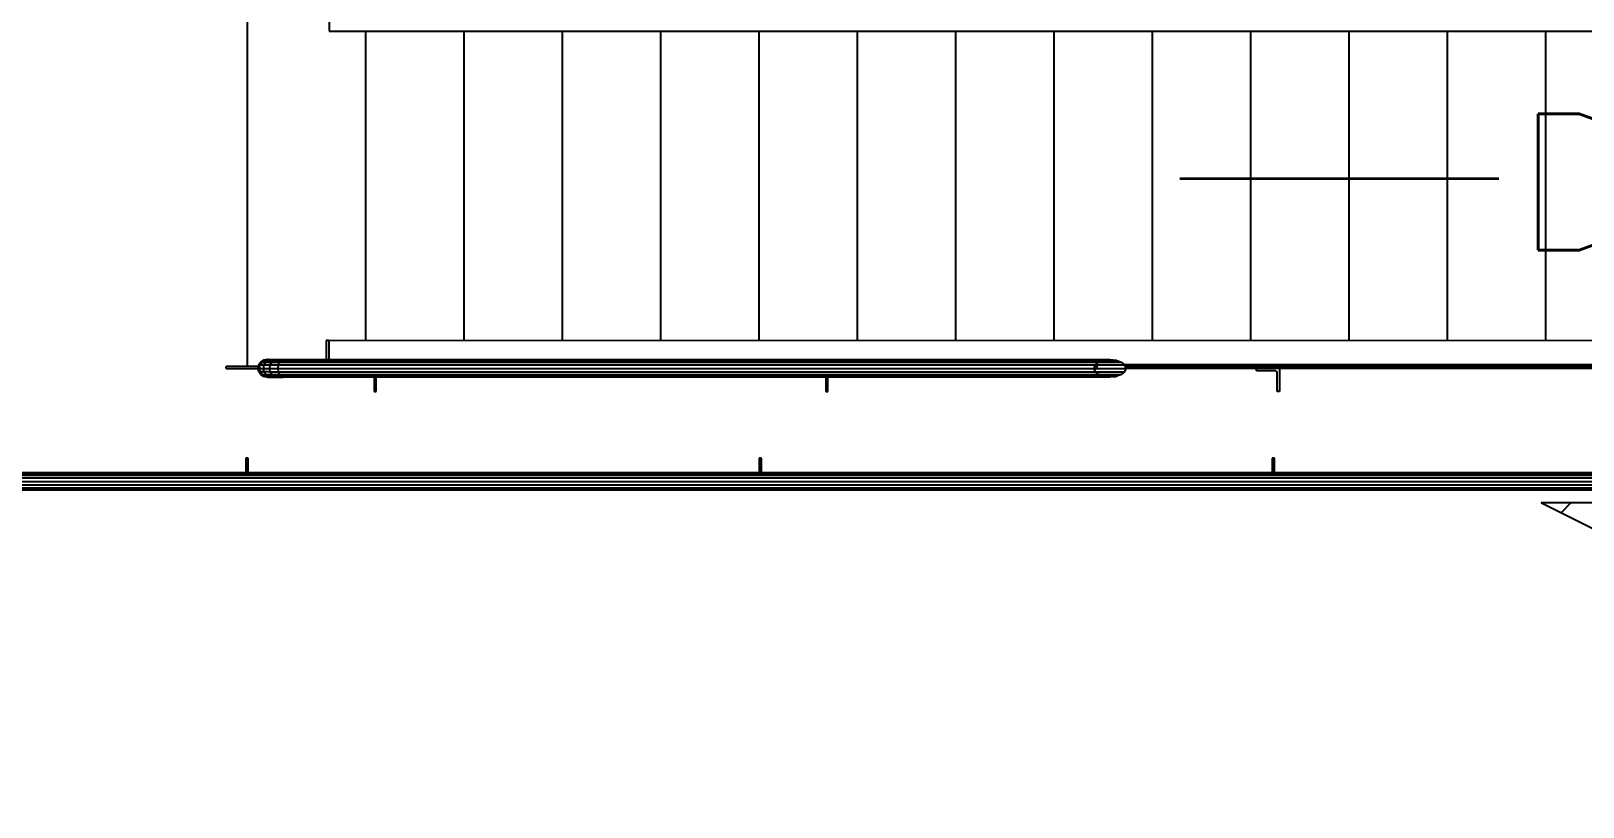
# Model space of a CAD drawing. Header units: metres. Extents: x 0 to 63075, y 0 to 44550.
# Drawn here: x 53841 to 54481, y 40929 to 41249 of the extents above; entities that cross this region are included whole.
import ezdxf
from ezdxf.enums import TextEntityAlignment as Align

# ---------------------------------------------------------------- set-up
doc = ezdxf.new("R2010")
doc.units = ezdxf.units.M
doc.header["$LTSCALE"] = 75
for name, color, linetype in [('GSB', 7, 'Continuous'), ('ML6', 1, 'Continuous'), ('SDM', 7, 'Continuous'), ('SL1', 8, 'Continuous')]:
    doc.layers.add(name, color=color, linetype=linetype)
doc.styles.add('Arial', font='arial.ttf')
doc.styles.add('ROMANS', font='ROMANS.SHX')
doc.styles.add('txt.shx-b', font='txt.shx')
doc.dimstyles.new('75___1-75', dxfattribs={"dimscale": 75, "dimtxt": 2.5, "dimasz": 2, "dimexe": 1.5, "dimexo": 1, "dimgap": 0.5, "dimtad": 1, "dimdec": 0, "dimzin": 12, "dimtxsty": 'ROMANS', "dimcen": 0, "dimclrd": 256, "dimclre": 256, "dimclrt": 3, "dimazin": 3, "dimtfac": 1, "dimtdec": 0, "dimtmove": 0, "dimatfit": 0, "dimfxl": 1, "dimlwd": -1, "dimlwe": -1, "dimarcsym": 0})
doc.dimstyles.new('ANSI_FRACTIONAL_L', dxfattribs={"dimtxt": 0.18, "dimasz": 0.18, "dimexe": 0.18, "dimexo": 0.0625, "dimgap": 0.09, "dimtad": 0, "dimtih": 1, "dimtoh": 1, "dimdec": 4, "dimzin": 0, "dimdsep": 46, "dimtxsty": 'Standard', "dimcen": 0.09, "dimadec": 0, "dimazin": 0, "dimtfac": 1, "dimtdec": 4, "dimtofl": 0, "dimtmove": 0, "dimatfit": 3, "dimfxl": 1, "dimtolj": 1, "dimtzin": 0, "dimarcsym": 0})

# ---------------------------------------------------------------- blocks, each defined once
blk = doc.blocks.new('A$C6bae614f')
at = {"layer": 'SL1'}
h = blk.add_hatch(dxfattribs=at)
h.set_pattern_fill('_USER', color=256, scale=195, angle=44.9981, style=0, pattern_type=0)
h.set_pattern_definition([(44.99813, (326091.56, -18363.04), (-137.8813, 137.89033), [])])
h.paths.add_polyline_path([(378920, 48208.6), (376849.1, 48208.6), (377308.7, 47979.4), (377551, 47682), (377915.6, 47607.3), (378278.5, 47691.8), (378574.5, 48010.2)])
for p, q in [((373295.6, 49575.3), (373295.5, 48582.8)), ((373520.6, 49555.7), (373520.6, 49504)), ((373520.6, 49504), (377867.5, 49503.9)), ((373620.6, 49504), (373620.5, 48654)), ((373890.6, 49504), (373890.5, 48654)), ((374160.6, 49504), (374160.5, 48654)), ((374430.6, 49504), (374430.5, 48654)), ((374700.6, 49504), (374700.5, 48654)), ((374970.6, 49504), (374970.5, 48654)), ((375240.6, 49504), (375240.5, 48654)), ((375510.6, 49504), (375510.5, 48654)), ((375780.6, 49504), (375780.5, 48654)), ((376050.6, 49504), (376050.5, 48654)), ((376320.6, 49503.9), (376320.5, 48653.9)), ((376590.6, 49503.9), (376590.5, 48653.9)), ((376860.6, 49503.9), (376860.5, 48653.9)), ((373520.5, 48654), (373512.5, 48654)), ((373512.5, 48654), (373512.5, 48602.4)), ((373520.5, 48654), (373520.5, 48602.4)), ((377867.5, 48653.9), (373520.5, 48654)), ((373238.6, 48578), (373238.6, 48582.8)), ((373327.1, 48582.8), (373238.6, 48582.8)), ((373238.6, 48578), (373326.1, 48578)), ((373326.1, 48578), (373328, 48587.3)), ((373329.8, 48578), (373326.1, 48578)), ((373328, 48568.7), (373326.1, 48578)), ((373326.1, 48578), (373326.1, 48578)), ((373328, 48587.4), (373327.1, 48582.8)), ((373328, 48587.3), (373333.3, 48595.3)), ((373333.3, 48595.3), (373328, 48587.4)), ((373328, 48587.4), (373328, 48587.3)), ((373331.6, 48587.3), (373328, 48587.3)), ((373329.8, 48578), (373331.6, 48587.3)), ((373331.6, 48568.7), (373329.8, 48578)), ((373329.8, 48578), (373340.6, 48578)), ((373331.6, 48587.3), (373336.7, 48595.3)), ((373331.6, 48587.3), (373342.3, 48587.3)), ((373341.2, 48600.6), (373333.3, 48595.3)), ((373333.3, 48595.3), (373341.2, 48600.5)), ((373336.7, 48595.3), (373333.3, 48595.3)), ((373333.3, 48595.3), (373333.3, 48595.3)), ((373336.7, 48595.3), (373344.4, 48600.5)), ((373336.7, 48595.3), (373347, 48595.3)), ((373340.6, 48578), (373342.3, 48587.3)), ((373342.3, 48568.7), (373340.6, 48578)), ((373340.6, 48578), (373358, 48578)), ((373350.5, 48602.5), (373341.2, 48600.6)), ((373341.2, 48600.5), (373350.5, 48602.4)), ((373341.2, 48600.6), (373341.2, 48600.5)), ((373344.4, 48600.5), (373341.2, 48600.5)), ((373342.3, 48587.3), (373347, 48595.3)), ((373342.3, 48587.3), (373359.4, 48587.3)), ((373344.4, 48600.5), (373353.5, 48602.4)), ((373344.4, 48600.5), (373353.9, 48600.5)), ((373347, 48595.3), (373353.9, 48600.5)), ((373347, 48595.3), (373363.3, 48595.3)), ((373350.5, 48602.5), (373350.5, 48602.4)), ((373350.8, 48602.4), (373350.5, 48602.5)), ((373353.5, 48602.4), (373350.5, 48602.4)), ((373353.5, 48602.4), (373362.2, 48602.4)), ((373353.9, 48600.5), (373362.2, 48602.4)), ((373353.9, 48600.5), (373369.2, 48600.5)), ((373358, 48578), (373359.4, 48587.3)), ((373359.4, 48568.7), (373358, 48578)), ((373358, 48578), (373380.8, 48578)), ((373359.4, 48587.3), (373363.3, 48595.3)), ((373359.4, 48587.3), (373381.8, 48587.3)), ((373362.2, 48602.4), (373376.1, 48602.4)), ((373363.3, 48595.3), (373369.2, 48600.5)), ((373363.3, 48595.3), (373384.8, 48595.3)), ((373369.2, 48600.5), (373376.1, 48602.4)), ((373369.2, 48600.5), (373389.2, 48600.5)), ((373376.1, 48602.4), (373394.5, 48602.4)), ((373380.8, 48578), (373381.8, 48587.3)), ((373381.8, 48568.7), (373380.8, 48578)), ((373380.8, 48578), (375627.1, 48577.9)), ((373381.8, 48587.3), (373384.8, 48595.3)), ((373381.8, 48587.3), (375624.6, 48587.3)), ((373384.8, 48595.3), (373389.2, 48600.5)), ((373384.8, 48595.3), (375634, 48595.2)), ((373389.2, 48600.5), (373394.5, 48602.4)), ((373389.2, 48600.5), (375648.1, 48600.5)), ((373394.5, 48602.4), (375664.8, 48602.3)), ((375621.3, 48577.9), (375624.6, 48587.3)), ((375624.6, 48568.6), (375621.3, 48577.9)), ((375624.1, 48586), (375629.9, 48586)), ((375624.6, 48587.3), (375634, 48595.2)), ((375624.6, 48587.3), (375705, 48587.3)), ((375629.9, 48586), (375627.1, 48577.9)), ((375627.1, 48577.9), (375708.3, 48577.9)), ((375634, 48595.2), (375648.1, 48600.5)), ((375634, 48595.2), (375695.5, 48595.2)), ((375648.1, 48600.5), (375664.8, 48602.3)), ((375648.1, 48600.5), (375681.4, 48600.5)), ((375664.8, 48602.3), (375681.4, 48600.5)), ((375681.4, 48600.5), (375695.5, 48595.2)), ((375695.5, 48595.2), (375705, 48587.3)), ((377787.5, 48587.9), (375704.2, 48587.9)), ((375705, 48587.3), (375708.3, 48577.9)), ((375708.3, 48577.9), (375705, 48568.6)), ((377361.1, 48582.7), (375706.6, 48582.7)), ((377370.5, 48577.9), (375708.3, 48577.9)), ((376067, 48571.6), (376067, 48577.9)), ((376130.5, 48577.9), (376130.5, 48514.4)), ((376367.7, 48577.9), (376367.7, 48582.7)), ((376456.8, 48582.7), (376456.8, 48577.9)), ((373333.3, 48560.7), (373328, 48568.7)), ((373331.6, 48568.7), (373328, 48568.7)), ((373342.3, 48568.7), (373331.6, 48568.7)), ((373336.7, 48560.7), (373331.6, 48568.7)), ((373336.7, 48560.7), (373333.3, 48560.7)), ((373341.2, 48555.5), (373333.3, 48560.7)), ((373336.7, 48560.7), (373347, 48560.7)), ((373344.4, 48555.5), (373336.7, 48560.7)), ((373350.5, 48553.6), (373341.2, 48555.5)), ((373344.4, 48555.5), (373341.2, 48555.5)), ((373359.4, 48568.7), (373342.3, 48568.7)), ((373347, 48560.7), (373342.3, 48568.7)), ((373344.4, 48555.5), (373353.9, 48555.5)), ((373353.5, 48553.6), (373344.4, 48555.5)), ((373347, 48560.7), (373363.3, 48560.7)), ((373353.9, 48555.5), (373347, 48560.7)), ((373350.5, 48553.6), (373353.5, 48553.6)), ((373353.5, 48553.6), (373362.2, 48553.6)), ((373353.9, 48555.5), (373369.2, 48555.5)), ((373362.2, 48553.6), (373353.9, 48555.5)), ((373359.4, 48568.7), (373381.8, 48568.7)), ((373363.3, 48560.7), (373359.4, 48568.7)), ((373362.2, 48553.6), (373376.1, 48553.6)), ((373369.2, 48555.5), (373363.3, 48560.7)), ((373363.3, 48560.7), (373384.8, 48560.7)), ((373369.2, 48555.5), (373389.2, 48555.5)), ((373376.1, 48553.6), (373369.2, 48555.5)), ((373376.1, 48553.6), (373394.5, 48553.6)), ((373384.8, 48560.7), (373381.8, 48568.7)), ((373381.8, 48568.7), (375624.6, 48568.6)), ((373389.2, 48555.5), (373384.8, 48560.7)), ((373384.8, 48560.7), (375634, 48560.7)), ((373389.2, 48555.5), (375648.1, 48555.4)), ((373394.5, 48553.6), (373389.2, 48555.5)), ((375664.8, 48553.5), (373394.5, 48553.6)), ((373644.2, 48553.6), (373644.2, 48514.5)), ((373650.5, 48514.5), (373650.5, 48553.6)), ((374884.2, 48553.5), (374884.2, 48514.4)), ((374890.5, 48514.4), (374890.5, 48553.5)), ((375634, 48560.7), (375624.6, 48568.6)), ((375624.6, 48568.6), (375705, 48568.6)), ((375648.1, 48555.4), (375634, 48560.7)), ((375634, 48560.7), (375695.5, 48560.7)), ((375664.8, 48553.5), (375648.1, 48555.4)), ((375648.1, 48555.4), (375681.4, 48555.4)), ((375681.4, 48555.4), (375664.8, 48553.5)), ((375695.5, 48560.7), (375681.4, 48555.4)), ((375705, 48568.6), (375695.5, 48560.7)), ((376116.5, 48571.6), (376067, 48571.6)), ((376124.2, 48514.4), (376124.2, 48563.9)), ((373650.5, 48514.5), (373644.2, 48514.5)), ((373644.2, 48514.5), (373650.5, 48514.5)), ((374884.2, 48514.5), (374890.5, 48514.5)), ((374890.5, 48514.4), (374884.2, 48514.4)), ((376130.5, 48514.4), (376124.2, 48514.4)), ((373292.5, 48331.3), (373292.5, 48292.2)), ((373298.9, 48331.3), (373292.5, 48331.3)), ((373298.9, 48292.2), (373298.9, 48331.3)), ((374701.4, 48331.2), (374701.4, 48292.1)), ((374707.7, 48331.2), (374701.4, 48331.2)), ((374707.7, 48292.1), (374707.7, 48331.2)), ((376110.3, 48331.2), (376110.3, 48292.1)), ((376116.6, 48331.2), (376110.3, 48331.2)), ((376116.6, 48292.1), (376116.6, 48331.2)), ((364618.2, 48277.4), (377848.1, 48277)), ((364619.4, 48285.3), (377842.8, 48284.9)), ((364645.5, 48292.5), (377825.5, 48292)), ((364645.5, 48290.6), (377834.9, 48290.2)), ((364617.8, 48268.1), (377849.9, 48267.6)), ((364618.2, 48258.7), (377848.1, 48258.3)), ((364619.4, 48250.8), (377842.8, 48250.4)), ((364621.2, 48245.5), (377834.9, 48245.1)), ((377825.5, 48243.2), (364645.5, 48243.7))]:
    blk.add_line(p, q, dxfattribs=at)
blk.add_lwpolyline([(378920, 48208.6), (376849.1, 48208.6), (377308.7, 47979.4), (377551, 47682), (377915.6, 47607.3), (378278.5, 47691.8), (378574.5, 48010.2)], close=True, dxfattribs=at)
blk.add_arc((376116.5, 48563.9), 7.65, 359.9981, 89.9981, dxfattribs=at)
at = {"layer": 'SL1', "style": 'txt.shx-b'}
blk.add_text('D', height=375, rotation=359.9981, dxfattribs=at).set_placement((376775.7, 49277.1), align=Align.TOP_LEFT)
at = {"layer": 'SL1'}
blk.add_leader([(375856.5, 49099.1), (376732.6, 49099)], dimstyle='ANSI_FRACTIONAL_L', override={"dimscale": 1, "dimtxt": 3.175, "dimasz": 3.175, "dimgap": 1.5875, "dimtad": 1, "dimtxsty": 'Arial', "dimlwd": 35}, dxfattribs=at)
blk = doc.blocks.new('zw$15D4')
at = {"layer": 'ML6', "xscale": 0.2502808837766805, "yscale": 0.2502808837766805, "zscale": 0.2502808837766805}
blk.add_blockref('A$C6bae614f', (-85544.7, -3177.3), dxfattribs=at)

msp = doc.modelspace()

# ---------------------------------------------------------------- block references
at = {"layer": 'GSB', "xscale": 0.6000000000000068, "yscale": 0.6000000000000068, "zscale": 0.6000000000000068}
msp.add_blockref('zw$15D4', (49200, 35721.63), dxfattribs=at)

# ---------------------------------------------------------------- leaders
at = {"layer": 'SDM'}
msp.add_leader([(52766.71, 37891.88), (59453.13, 42438.72), (62243.43, 42438.72)], dimstyle='75___1-75', override={"dimtad": 0}, dxfattribs=at)

doc.saveas('drawing.dxf')
